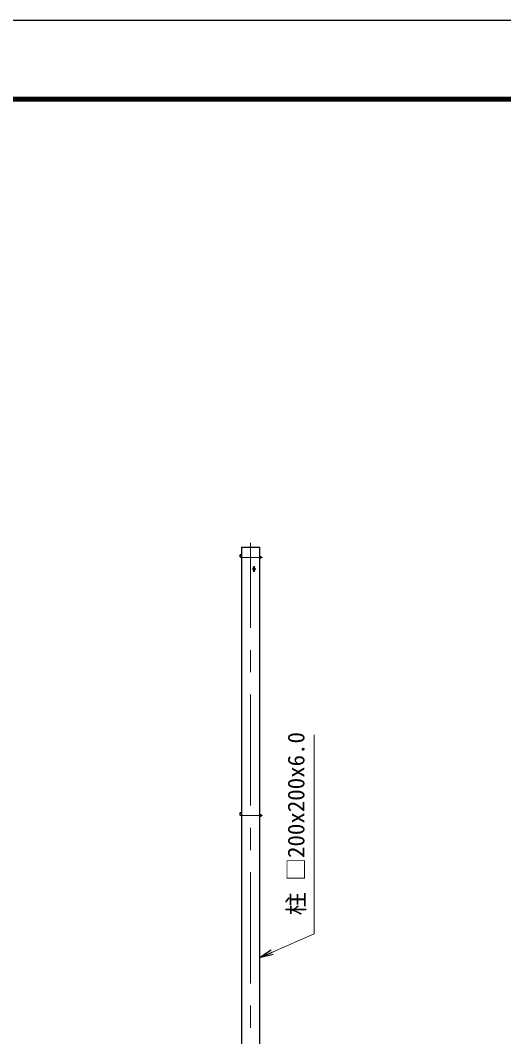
# Model space of a CAD drawing. Units: millimetres, scale not verified. Extents: x -16800 to 16800, y -11880 to 11880.
# Drawn here: x 2932 to 8461, y 261 to 11880 of the extents above; entities that cross this region are included whole.
import ezdxf
from ezdxf.enums import TextEntityAlignment as Align

# ---------------------------------------------------------------- set-up
doc = ezdxf.new("R2010")
doc.units = ezdxf.units.MM
doc.header["$LTSCALE"] = 40
doc.linetypes.add('USER1', pattern=[50.8, 31.75, -6.35, 6.35, -6.35])
for name, color, linetype, lineweight in [('0-1_D-STR1', 1, 'Continuous', 25), ('0-2_D-BMK', 2, 'USER1', 13), ('0-3_D-STR3', 3, 'Continuous', 13), ('0-6_D-STR-TXT', 7, 'Continuous', 13), ('0-C_D-TTL', 7, 'Continuous', 25)]:
    doc.layers.add(name, color=color, linetype=linetype, lineweight=lineweight)
doc.layers.add('0-7_0', color=7, linetype='Continuous')
doc.styles.add('ＭＳ ゴシック', font='')
doc.styles.get('ＭＳ ゴシック').set_extended_font_data('MS Gothic')

# ---------------------------------------------------------------- blocks, each defined once
blk = doc.blocks.new('_Open')
at = {"layer": '0-7_0'}
blk.add_line((-40, 6.67), (0, 0), dxfattribs=at)
blk.add_lwpolyline([(-40, -6.67), (0, 0), (-40, 0)], dxfattribs=at)

msp = doc.modelspace()

# ---------------------------------------------------------------- linework, layer by layer
at = {"layer": '0-1_D-STR1'}
msp.add_lwpolyline([(5465.62, 5857.52), (5665.62, 5857.52), (5665.62, -3142.48), (5465.62, -3142.48)], close=True, dxfattribs=at)
at = {"layer": '0-2_D-BMK'}
for p, q in [((5565.62, -3193.48), (5565.62, 5908.52)), ((5465.62, 5740.52), (5700.62, 5740.52)), ((5465.62, 2790.52), (5700.62, 2790.52))]:
    msp.add_line(p, q, dxfattribs=at)
at = {"layer": '0-3_D-STR3'}
for p, q in [((5665.62, 5751.47), (5665.62, 5729.57)), ((5665.62, 5751.47), (5674.82, 5751.47)), ((5665.62, 5746), (5674.82, 5746)), ((5665.62, 5735.05), (5674.82, 5735.05)), ((5665.62, 5729.57), (5674.82, 5729.57)), ((5675.62, 5751.47), (5675.62, 5729.57)), ((5675.62, 5751.47), (5684.82, 5751.47)), ((5675.62, 5749.14), (5675.62, 5731.91)), ((5675.62, 5746), (5684.82, 5746)), ((5675.62, 5735.05), (5684.82, 5735.05)), ((5675.62, 5729.57), (5684.82, 5729.57)), ((5685.62, 5749.14), (5685.62, 5731.91)), ((5685.62, 5746.52), (5689.67, 5746.52)), ((5685.62, 5745.58), (5690.62, 5745.58)), ((5685.62, 5734.52), (5689.67, 5734.52)), ((5690.62, 5745.58), (5689.67, 5746.52)), ((5689.67, 5746.52), (5689.67, 5734.52)), ((5690.62, 5745.58), (5690.62, 5735.47)), ((5599.37, 5583.77), (5599.37, 5631.27)), ((5611.87, 5583.77), (5611.87, 5631.27)), ((5665.62, 2801.47), (5665.62, 2779.57)), ((5665.62, 2801.47), (5674.82, 2801.47)), ((5665.62, 2796), (5674.82, 2796)), ((5675.62, 2801.47), (5675.62, 2779.57)), ((5675.62, 2801.47), (5684.82, 2801.47)), ((5675.62, 2799.14), (5675.62, 2781.91)), ((5675.62, 2796), (5684.82, 2796)), ((5685.62, 2799.14), (5685.62, 2781.91)), ((5685.62, 2796.52), (5689.67, 2796.52)), ((5685.62, 2795.58), (5690.62, 2795.58)), ((5690.62, 2795.58), (5689.67, 2796.52)), ((5689.67, 2796.52), (5689.67, 2784.52)), ((5690.62, 2795.58), (5690.62, 2785.47)), ((5665.62, 2785.05), (5674.82, 2785.05)), ((5665.62, 2779.57), (5674.82, 2779.57)), ((5675.62, 2785.05), (5684.82, 2785.05)), ((5675.62, 2779.57), (5684.82, 2779.57)), ((5685.62, 2784.52), (5689.67, 2784.52))]:
    msp.add_line(p, q, dxfattribs=at)
for points in [[(5685.62, 5735.47), (5690.62, 5735.47), (5689.67, 5734.52)], [(5685.62, 2785.47), (5690.62, 2785.47), (5689.67, 2784.52)]]:
    msp.add_lwpolyline(points, dxfattribs=at)
for centre, radius, start, end in [((5465.62, 5757.52), 23, 90, 270), ((5465.62, 5757.52), 11, 90, 270), ((5670.64, 5748.73), 5, 326.78843, 33.21157), ((5656.49, 5740.52), 19.14, 343.37369, 16.62631), ((5670.64, 5732.31), 5, 326.78843, 33.21157), ((5680.64, 5748.73), 5, 326.78843, 33.21157), ((5666.49, 5740.52), 19.14, 343.37369, 16.62631), ((5680.64, 5732.31), 5, 326.78843, 33.21157), ((5605.62, 5607.52), 15, 114.62432, 245.37568), ((5605.62, 5631.27), 6.25, 0, 180), ((5605.62, 5583.77), 6.25, 180, 0), ((5605.62, 5607.52), 15, 294.62432, 65.37568), ((5465.62, 2807.52), 23, 90, 270), ((5465.62, 2807.52), 11, 90, 270), ((5670.64, 2798.73), 5, 326.78843, 33.21157), ((5656.49, 2790.52), 19.14, 343.37369, 16.62631), ((5680.64, 2798.73), 5, 326.78843, 33.21157), ((5666.49, 2790.52), 19.14, 343.37369, 16.62631), ((5670.64, 2782.31), 5, 326.78843, 33.21157), ((5680.64, 2782.31), 5, 326.78843, 33.21157)]:
    msp.add_arc(centre, radius, start, end, dxfattribs=at)
at = {"layer": '0-6_D-STR-TXT'}
msp.add_lwpolyline([(6293.78, 3711.91), (6293.78, 1436.14), (5667.45, 1163.6)], dxfattribs=at)
at = {"layer": '0-C_D-TTL', "color": 2}
msp.add_lwpolyline([(-16800, 11880), (16800, 11880), (16800, -11880), (-16800, -11880)], close=True, dxfattribs=at)
at = {"layer": '0-C_D-TTL'}
for points in [[(-15720, 11000), (15720, 11000), (15720, -11000), (-15720, -11000)], [(-15710, 10990), (15710, 10990), (15710, -10990), (-15710, -10990)], [(-15700, 10980), (15700, 10980), (15700, -10980), (-15700, -10980)], [(-15690, 10970), (15690, 10970), (15690, -10970), (-15690, -10970)], [(-15680, 10960), (15680, 10960), (15680, -10960), (-15680, -10960)]]:
    msp.add_lwpolyline(points, close=True, dxfattribs=at)

# ---------------------------------------------------------------- block references
at = {"layer": '0-6_D-STR-TXT', "xscale": 4, "yscale": 4, "rotation": 203.51515}
msp.add_blockref('_Open', (5665.62, 1162.8), dxfattribs=at)

# ---------------------------------------------------------------- texts
at = {"layer": '0-6_D-STR-TXT', "style": 'ＭＳ ゴシック'}
msp.add_text('柱 □200x200x6.0', height=192.4, rotation=90, dxfattribs=at).set_placement((6239.38, 1647.95), align=Align.BOTTOM_LEFT)

doc.saveas('drawing.dxf')
